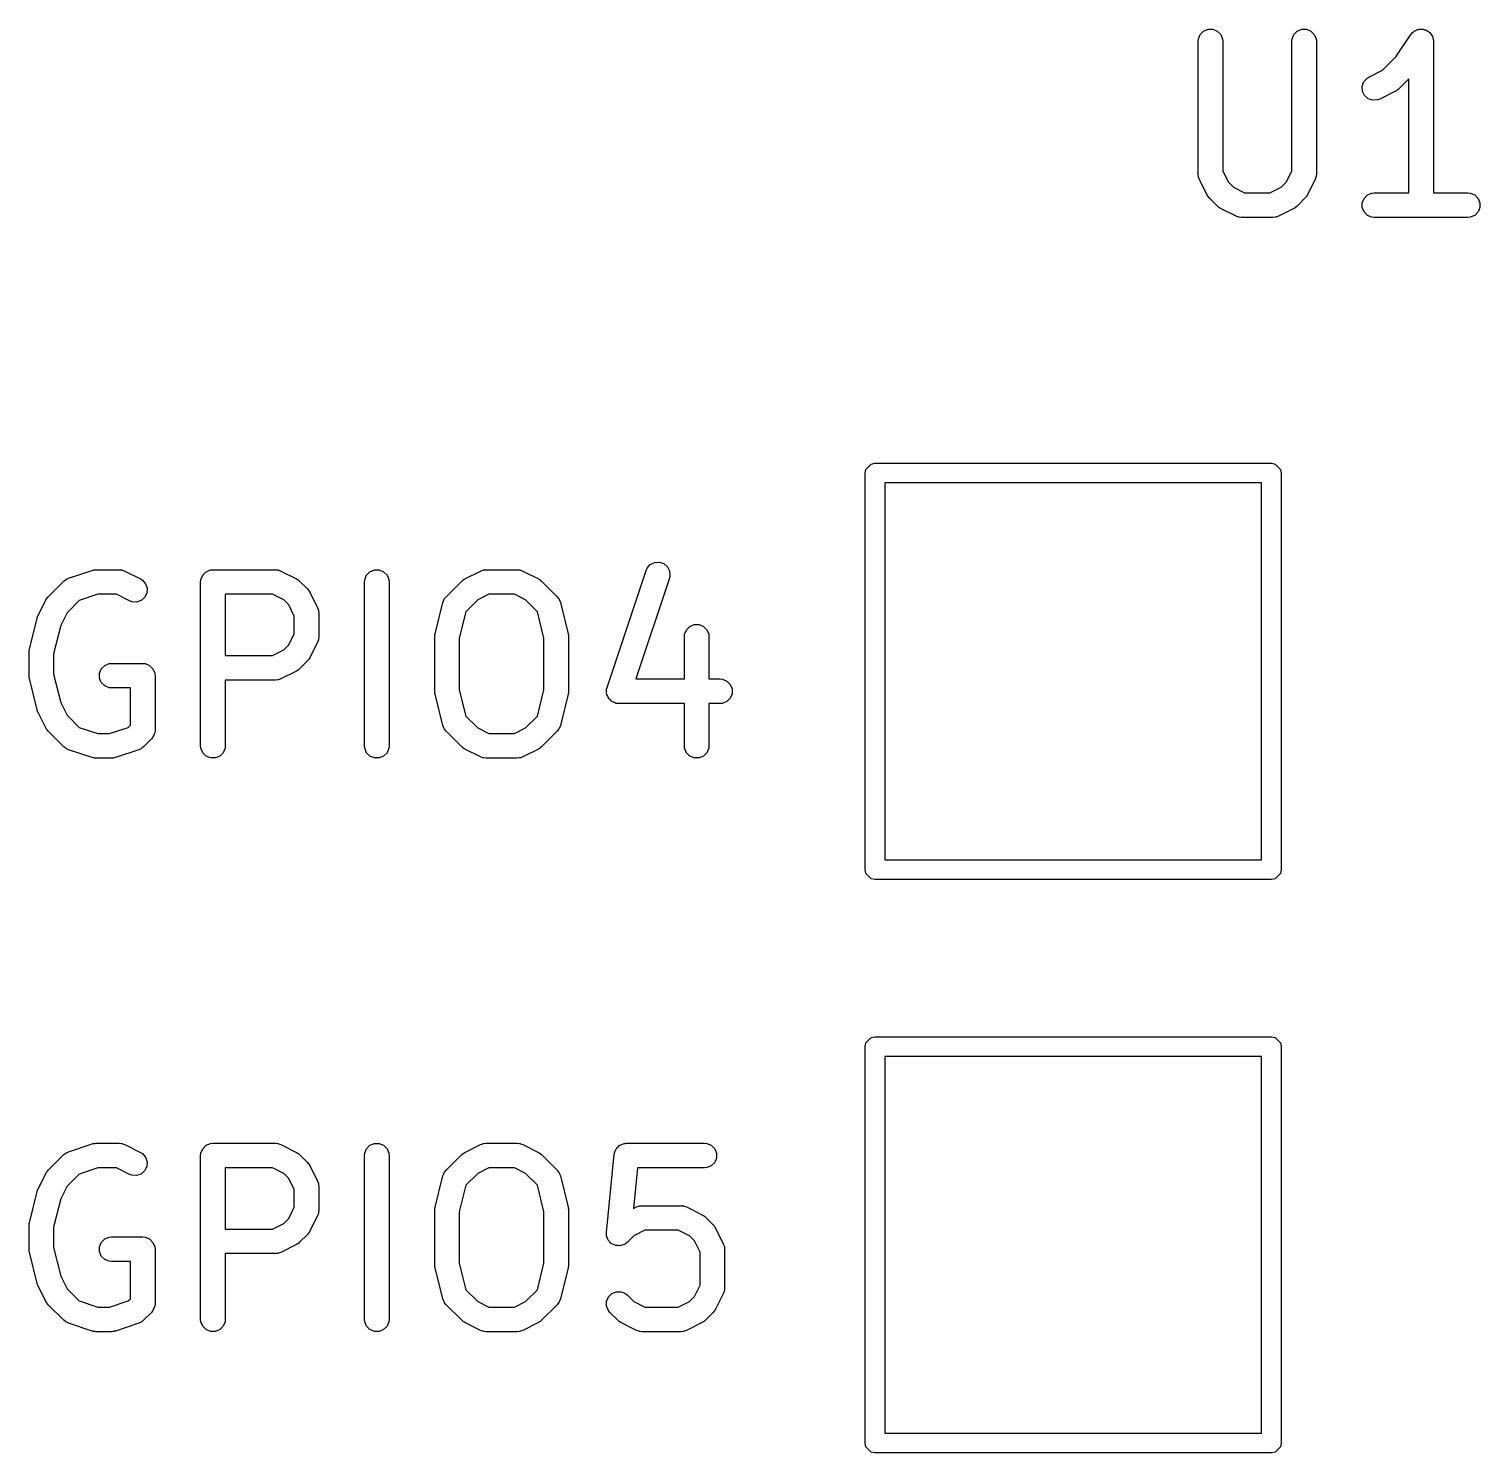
# Model space of a CAD drawing. Extents: x 19.8 to 98.9, y -129.1 to -67.1.
# Drawn here: x 44.63 to 53.48, y -85.77 to -77.08 of the extents above; entities that cross this region are included whole.
import ezdxf

# ---------------------------------------------------------------- set-up
doc = ezdxf.new("R2010")
doc.units = 0
doc.layers.add('BLACK', color=7, linetype='CONTINUOUS')

msp = doc.modelspace()

# ---------------------------------------------------------------- linework, layer by layer
at = {"layer": 'BLACK', "linetype": 'CONTINUOUS'}
for p, q in [((51.764536, -77.140187), (51.775735, -77.113151)), ((51.775735, -77.113151), (51.796427, -77.092459)), ((51.796427, -77.092459), (51.823463, -77.08126)), ((51.823463, -77.08126), (51.852727, -77.08126)), ((51.852727, -77.08126), (51.879763, -77.092459)), ((51.879763, -77.092459), (51.900455, -77.113151)), ((51.900455, -77.113151), (51.911654, -77.140187)), ((52.335964, -77.140187), (52.347163, -77.113151)), ((52.347163, -77.113151), (52.367855, -77.092459)), ((52.367855, -77.092459), (52.394891, -77.08126)), ((52.394891, -77.08126), (52.424155, -77.08126)), ((52.424155, -77.08126), (52.451191, -77.092459)), ((52.451191, -77.092459), (52.471883, -77.113151)), ((52.471883, -77.113151), (52.483082, -77.140187)), ((52.970285, -77.249896), (53.061405, -77.113216)), ((53.061405, -77.113216), (53.061439, -77.113173)), ((53.061439, -77.113173), (53.061449, -77.113151)), ((53.061449, -77.113151), (53.0615, -77.113099)), ((53.0615, -77.113099), (53.070721, -77.101841)), ((53.070721, -77.101841), (53.07689, -77.097709)), ((53.07689, -77.097709), (53.082141, -77.092459)), ((53.082141, -77.092459), (53.08893, -77.089646)), ((53.08893, -77.089646), (53.095036, -77.085558)), ((53.095036, -77.085558), (53.102316, -77.084101)), ((53.102316, -77.084101), (53.109177, -77.08126)), ((53.109177, -77.08126), (53.116525, -77.08126)), ((53.116525, -77.08126), (53.12373, -77.079819)), ((53.12373, -77.079819), (53.131014, -77.08126)), ((53.131014, -77.08126), (53.138441, -77.08126)), ((53.138441, -77.08126), (53.145229, -77.084072)), ((53.145229, -77.084072), (53.152438, -77.085498)), ((53.152438, -77.085498), (53.158617, -77.089617)), ((53.158617, -77.089617), (53.165477, -77.092459)), ((53.165477, -77.092459), (53.17067, -77.097652)), ((53.17067, -77.097652), (53.176787, -77.10173)), ((53.176787, -77.10173), (53.18092, -77.107902)), ((53.18092, -77.107902), (53.186169, -77.113151)), ((53.186169, -77.113151), (53.18898, -77.119938)), ((53.18898, -77.119938), (53.19307, -77.126045)), ((53.19307, -77.126045), (53.194526, -77.133326)), ((51.763095, -77.154819), (51.764536, -77.140187)), ((51.763095, -77.964342), (51.763095, -77.154819)), ((51.911654, -77.140187), (51.913095, -77.154819)), ((51.913095, -77.154819), (51.913095, -77.946637)), ((52.334523, -77.154819), (52.335964, -77.140187)), ((52.334523, -77.946637), (52.334523, -77.154819)), ((52.483082, -77.140187), (52.484523, -77.154819)), ((52.484523, -77.154819), (52.484523, -77.964342)), ((53.194526, -77.133326), (53.197368, -77.140187)), ((53.197368, -77.140187), (53.198793, -77.154663)), ((53.198793, -77.154663), (53.198809, -77.15474)), ((53.198809, -77.15474), (53.198803, -77.154766)), ((53.198803, -77.154766), (53.198809, -77.154819)), ((53.198809, -77.154819), (53.198809, -78.079819)), ((52.888906, -77.331275), (52.970285, -77.249896)), ((52.772938, -77.403391), (52.792111, -77.381283)), ((52.792111, -77.381283), (52.804554, -77.373451)), ((52.804554, -77.373451), (52.888906, -77.331275)), ((53.048809, -77.383504), (52.986366, -77.445947)), ((53.048809, -78.079819), (53.048809, -77.383504)), ((52.763684, -77.431152), (52.772938, -77.403391)), ((52.765758, -77.460342), (52.763684, -77.431152)), ((52.778845, -77.486517), (52.765758, -77.460342)), ((52.800953, -77.50569), (52.778845, -77.486517)), ((52.966874, -77.459996), (52.871636, -77.507615)), ((52.973173, -77.456031), (52.966874, -77.459996)), ((52.975001, -77.455274), (52.973173, -77.456031)), ((52.977057, -77.453585), (52.975001, -77.455274)), ((52.979317, -77.452164), (52.977057, -77.453585)), ((52.980616, -77.450665), (52.979317, -77.452164)), ((52.986366, -77.445947), (52.980616, -77.450665)), ((52.828714, -77.514944), (52.800953, -77.50569)), ((52.857904, -77.51287), (52.828714, -77.514944)), ((52.871636, -77.507615), (52.857904, -77.51287)), ((51.764536, -77.978974), (51.763095, -77.964342)), ((51.765567, -77.981463), (51.764536, -77.978974)), ((51.765758, -77.984151), (51.765567, -77.981463)), ((51.771013, -77.997883), (51.765758, -77.984151)), ((51.818632, -78.093121), (51.771013, -77.997883)), ((51.913095, -77.946637), (51.947353, -78.015153)), ((51.947353, -78.015153), (51.97776, -78.045561)), ((52.269857, -78.045561), (52.300264, -78.015153)), ((52.300264, -78.015153), (52.334523, -77.946637)), ((52.476605, -77.997883), (52.428986, -78.093121)), ((52.48186, -77.984152), (52.476605, -77.997883)), ((52.482051, -77.981462), (52.48186, -77.984152)), ((52.483082, -77.978974), (52.482051, -77.981462)), ((52.484523, -77.964342), (52.483082, -77.978974)), ((51.822595, -78.099417), (51.818632, -78.093121)), ((51.823353, -78.101247), (51.822595, -78.099417)), ((51.825042, -78.103305), (51.823353, -78.101247)), ((51.826464, -78.105564), (51.825042, -78.103305)), ((51.827962, -78.106863), (51.826464, -78.105564)), ((51.83268, -78.112612), (51.827962, -78.106863)), ((51.97776, -78.045561), (52.046276, -78.079819)), ((52.046276, -78.079819), (52.201342, -78.079819)), ((52.201342, -78.079819), (52.269857, -78.045561)), ((52.419655, -78.106863), (52.414937, -78.112613)), ((52.421154, -78.105564), (52.419655, -78.106863)), ((52.422575, -78.103305), (52.421154, -78.105564)), ((52.424265, -78.101247), (52.422575, -78.103305)), ((52.425022, -78.099417), (52.424265, -78.101247)), ((52.428986, -78.093121), (52.425022, -78.099417)), ((52.775735, -78.113151), (52.796427, -78.092459)), ((52.796427, -78.092459), (52.823463, -78.08126)), ((52.823463, -78.08126), (52.838095, -78.079819)), ((52.838095, -78.079819), (53.048809, -78.079819)), ((53.198809, -78.079819), (53.409523, -78.079819)), ((53.409523, -78.079819), (53.424155, -78.08126)), ((53.424155, -78.08126), (53.451191, -78.092459)), ((53.451191, -78.092459), (53.471883, -78.113151)), ((51.880299, -78.160232), (51.83268, -78.112612)), ((51.886048, -78.16495), (51.880299, -78.160232)), ((51.887349, -78.16645), (51.886048, -78.16495)), ((51.889608, -78.167872), (51.887349, -78.16645)), ((51.891665, -78.16956), (51.889608, -78.167872)), ((51.893492, -78.170317), (51.891665, -78.16956)), ((51.899792, -78.174282), (51.893492, -78.170317)), ((51.99503, -78.221901), (51.899792, -78.174282)), ((52.347826, -78.174282), (52.252588, -78.221901)), ((52.354125, -78.170317), (52.347826, -78.174282)), ((52.355953, -78.16956), (52.354125, -78.170317)), ((52.358009, -78.167872), (52.355953, -78.16956)), ((52.360269, -78.16645), (52.358009, -78.167872)), ((52.361569, -78.16495), (52.360269, -78.16645)), ((52.367319, -78.160232), (52.361569, -78.16495)), ((52.414937, -78.112613), (52.367319, -78.160232)), ((52.764536, -78.140187), (52.775735, -78.113151)), ((52.764536, -78.169451), (52.764536, -78.140187)), ((52.775735, -78.196487), (52.764536, -78.169451)), ((53.471883, -78.113151), (53.483082, -78.140187)), ((53.483082, -78.169451), (53.471883, -78.196487)), ((53.483082, -78.140187), (53.483082, -78.169451)), ((52.008761, -78.227156), (51.99503, -78.221901)), ((52.01145, -78.227347), (52.008761, -78.227156)), ((52.013939, -78.228378), (52.01145, -78.227347)), ((52.028571, -78.229819), (52.013939, -78.228378)), ((52.219047, -78.229819), (52.028571, -78.229819)), ((52.233679, -78.228378), (52.219047, -78.229819)), ((52.236168, -78.227346), (52.233679, -78.228378)), ((52.238856, -78.227156), (52.236168, -78.227346)), ((52.252588, -78.221901), (52.238856, -78.227156)), ((52.796427, -78.217179), (52.775735, -78.196487)), ((52.823463, -78.228378), (52.796427, -78.217179)), ((52.838095, -78.229819), (52.823463, -78.228378)), ((53.409523, -78.229819), (52.838095, -78.229819)), ((53.424155, -78.228378), (53.409523, -78.229819)), ((53.451191, -78.217179), (53.424155, -78.228378)), ((53.471883, -78.196487), (53.451191, -78.217179)), ((49.73, -79.79), (49.734567, -79.767039)), ((49.734567, -79.767039), (49.767039, -79.734567)), ((49.767039, -79.734567), (49.79, -79.73)), ((49.79, -79.73), (52.21, -79.73)), ((52.21, -79.73), (52.232961, -79.734567)), ((52.232961, -79.734567), (52.265433, -79.767039)), ((52.265433, -79.767039), (52.27, -79.79)), ((49.73, -82.21), (49.73, -79.79)), ((49.85, -79.85), (49.85, -82.15)), ((52.15, -79.85), (49.85, -79.85)), ((52.15, -82.15), (52.15, -79.85)), ((52.27, -79.79), (52.27, -82.21)), ((44.86914, -80.431287), (45.011996, -80.383668)), ((45.011996, -80.383668), (45.019251, -80.382018)), ((45.019251, -80.382018), (45.021082, -80.38126)), ((45.021082, -80.38126), (45.023735, -80.380998)), ((45.023735, -80.380998), (45.026333, -80.380408)), ((45.026333, -80.380408), (45.028307, -80.380548)), ((45.028307, -80.380548), (45.035714, -80.379819)), ((45.035714, -80.379819), (45.178571, -80.379819)), ((45.178571, -80.379819), (45.193203, -80.38126)), ((45.193203, -80.38126), (45.195692, -80.382291)), ((45.195692, -80.382291), (45.19838, -80.382482)), ((45.19838, -80.382482), (45.212112, -80.387737)), ((45.212112, -80.387737), (45.30735, -80.435356)), ((45.68764, -80.413151), (45.708332, -80.392459)), ((45.708332, -80.392459), (45.735368, -80.38126)), ((45.735368, -80.38126), (45.75, -80.379819)), ((45.75, -80.379819), (46.130952, -80.379819)), ((46.130952, -80.379819), (46.145584, -80.38126)), ((46.145584, -80.38126), (46.148073, -80.382291)), ((46.148073, -80.382291), (46.150761, -80.382482)), ((46.150761, -80.382482), (46.164493, -80.387737)), ((46.164493, -80.387737), (46.259731, -80.435356)), ((46.68764, -80.413151), (46.708332, -80.392459)), ((46.708332, -80.392459), (46.735368, -80.38126)), ((46.735368, -80.38126), (46.764632, -80.38126)), ((46.764632, -80.38126), (46.791668, -80.392459)), ((46.791668, -80.392459), (46.81236, -80.413151)), ((47.287887, -80.435356), (47.383125, -80.387737)), ((47.383125, -80.387737), (47.396856, -80.382482)), ((47.396856, -80.382482), (47.399545, -80.38229)), ((47.399545, -80.38229), (47.402034, -80.38126)), ((47.402034, -80.38126), (47.416666, -80.379819)), ((47.416666, -80.379819), (47.607142, -80.379819)), ((47.607142, -80.379819), (47.621774, -80.38126)), ((47.621774, -80.38126), (47.624263, -80.382291)), ((47.624263, -80.382291), (47.626951, -80.382482)), ((47.626951, -80.382482), (47.640683, -80.387737)), ((47.640683, -80.387737), (47.735921, -80.435356)), ((48.155039, -81.097768), (48.393134, -80.383483)), ((48.393134, -80.383483), (48.399128, -80.370058)), ((48.399128, -80.370058), (48.418302, -80.347951)), ((48.418302, -80.347951), (48.444475, -80.334864)), ((48.444475, -80.334864), (48.473665, -80.332789)), ((48.473665, -80.332789), (48.501427, -80.342043)), ((48.501427, -80.342043), (48.523535, -80.361217)), ((48.523535, -80.361217), (48.536621, -80.387391)), ((48.536621, -80.387391), (48.538696, -80.416581)), ((44.744586, -80.544643), (44.839824, -80.449405)), ((44.839824, -80.449405), (44.851189, -80.440077)), ((44.851189, -80.440077), (44.853679, -80.439045)), ((44.853679, -80.439045), (44.855714, -80.437281)), ((44.855714, -80.437281), (44.86914, -80.431287)), ((45.30735, -80.435356), (45.319793, -80.443188)), ((45.319793, -80.443188), (45.338966, -80.465296)), ((45.338966, -80.465296), (45.34822, -80.493057)), ((45.34822, -80.493057), (45.346146, -80.522247)), ((45.675, -80.454819), (45.676441, -80.440187)), ((45.675, -81.454819), (45.675, -80.454819)), ((45.676441, -80.440187), (45.68764, -80.413151)), ((46.259731, -80.435356), (46.26603, -80.43932)), ((46.26603, -80.43932), (46.267858, -80.440078)), ((46.267858, -80.440078), (46.269914, -80.441766)), ((46.269914, -80.441766), (46.272174, -80.443188)), ((46.272174, -80.443188), (46.273473, -80.444686)), ((46.273473, -80.444686), (46.279223, -80.449405)), ((46.279223, -80.449405), (46.326842, -80.497024)), ((46.326842, -80.497024), (46.33156, -80.502773)), ((46.675, -80.454819), (46.676441, -80.440187)), ((46.675, -81.454819), (46.675, -80.454819)), ((46.676441, -80.440187), (46.68764, -80.413151)), ((46.81236, -80.413151), (46.823559, -80.440187)), ((46.823559, -80.440187), (46.825, -80.454819)), ((46.825, -80.454819), (46.825, -81.454819)), ((47.173157, -80.544643), (47.268395, -80.449405)), ((47.268395, -80.449405), (47.274145, -80.444684)), ((47.274145, -80.444684), (47.275444, -80.443188)), ((47.275444, -80.443188), (47.277698, -80.441768)), ((47.277698, -80.441768), (47.27976, -80.440077)), ((47.27976, -80.440077), (47.281592, -80.439318)), ((47.281592, -80.439318), (47.287887, -80.435356)), ((47.735921, -80.435356), (47.74222, -80.43932)), ((47.74222, -80.43932), (47.744048, -80.440078)), ((47.744048, -80.440078), (47.746104, -80.441766)), ((47.746104, -80.441766), (47.748364, -80.443188)), ((47.748364, -80.443188), (47.749663, -80.444686)), ((47.749663, -80.444686), (47.755413, -80.449405)), ((47.755413, -80.449405), (47.850651, -80.544643)), ((48.535436, -80.430918), (48.330247, -81.046485)), ((48.538696, -80.416581), (48.535436, -80.430918)), ((44.682918, -80.659373), (44.730537, -80.564135)), ((44.730537, -80.564135), (44.734501, -80.557835)), ((44.734501, -80.557835), (44.735259, -80.556008)), ((44.735259, -80.556008), (44.736947, -80.553951)), ((44.736947, -80.553951), (44.738369, -80.551692)), ((44.738369, -80.551692), (44.739867, -80.550392)), ((44.739867, -80.550392), (44.744586, -80.544643)), ((44.933371, -80.56799), (44.859258, -80.642103)), ((45.047884, -80.529819), (44.933371, -80.56799)), ((45.160866, -80.529819), (45.047884, -80.529819)), ((45.240268, -80.56952), (45.160866, -80.529819)), ((45.253999, -80.574775), (45.240268, -80.56952)), ((45.283189, -80.576849), (45.253999, -80.574775)), ((45.310951, -80.567595), (45.283189, -80.576849)), ((45.333058, -80.548422), (45.310951, -80.567595)), ((45.346146, -80.522247), (45.333058, -80.548422)), ((46.113247, -80.529819), (45.825, -80.529819)), ((45.825, -80.529819), (45.825, -80.903628)), ((46.181763, -80.564077), (46.113247, -80.529819)), ((46.21217, -80.594484), (46.181763, -80.564077)), ((46.33156, -80.502773), (46.333059, -80.504073)), ((46.333059, -80.504073), (46.33448, -80.506332)), ((46.33448, -80.506332), (46.336169, -80.508389)), ((46.336169, -80.508389), (46.336926, -80.510216)), ((46.336926, -80.510216), (46.340891, -80.516516)), ((46.340891, -80.516516), (46.38851, -80.611754)), ((47.10581, -80.769962), (47.153429, -80.579486)), ((47.153429, -80.579486), (47.158376, -80.56564)), ((47.158376, -80.56564), (47.161696, -80.561158)), ((47.161696, -80.561158), (47.16383, -80.556008)), ((47.16383, -80.556008), (47.173157, -80.544643)), ((47.365855, -80.564077), (47.293912, -80.636019)), ((47.434371, -80.529819), (47.365855, -80.564077)), ((47.589437, -80.529819), (47.434371, -80.529819)), ((47.657953, -80.564077), (47.589437, -80.529819)), ((47.729895, -80.636019), (47.657953, -80.564077)), ((47.850651, -80.544643), (47.859979, -80.556008)), ((47.859979, -80.556008), (47.862113, -80.561161)), ((47.862113, -80.561161), (47.865432, -80.56564)), ((47.865432, -80.56564), (47.870379, -80.579486)), ((47.870379, -80.579486), (47.917998, -80.769962)), ((44.62962, -80.8652), (44.677239, -80.674724)), ((44.677239, -80.674724), (44.677624, -80.673644)), ((44.677624, -80.673644), (44.677663, -80.673105)), ((44.677663, -80.673105), (44.67999, -80.667023)), ((44.67999, -80.667023), (44.682186, -80.660878)), ((44.682186, -80.660878), (44.682508, -80.660442)), ((44.682508, -80.660442), (44.682918, -80.659373)), ((44.859258, -80.642103), (44.820764, -80.71909)), ((46.246428, -80.663), (46.21217, -80.594484)), ((46.246428, -80.770447), (46.246428, -80.663)), ((46.38851, -80.611754), (46.393765, -80.625485)), ((46.393765, -80.625485), (46.393956, -80.628174)), ((46.393956, -80.628174), (46.394987, -80.630663)), ((46.394987, -80.630663), (46.396428, -80.645295)), ((46.396428, -80.645295), (46.396428, -80.788152)), ((47.293912, -80.636019), (47.253571, -80.797386)), ((47.770237, -80.797386), (47.729895, -80.636019)), ((44.820764, -80.71909), (44.777381, -80.892624)), ((48.628821, -80.77352), (48.64002, -80.746484)), ((48.64002, -80.746484), (48.660712, -80.725792)), ((48.660712, -80.725792), (48.687748, -80.714593)), ((48.687748, -80.714593), (48.717012, -80.714593)), ((48.717012, -80.714593), (48.744048, -80.725792)), ((48.744048, -80.725792), (48.76474, -80.746484)), ((48.76474, -80.746484), (48.775939, -80.77352)), ((46.181763, -80.86937), (46.21217, -80.838963)), ((46.21217, -80.838963), (46.246428, -80.770447)), ((46.38851, -80.821693), (46.340891, -80.916931)), ((46.393765, -80.807962), (46.38851, -80.821693)), ((46.393956, -80.805272), (46.393765, -80.807962)), ((46.394987, -80.802784), (46.393956, -80.805272)), ((46.396428, -80.788152), (46.394987, -80.802784)), ((47.103571, -80.788152), (47.103822, -80.785598)), ((47.103571, -81.121485), (47.103571, -80.788152)), ((47.10366, -80.784506), (47.104469, -80.779032)), ((47.103822, -80.785598), (47.10366, -80.784506)), ((47.104469, -80.779032), (47.105012, -80.77352)), ((47.105012, -80.77352), (47.105434, -80.772498)), ((47.105434, -80.772498), (47.10581, -80.769962)), ((47.253571, -80.797386), (47.253571, -81.112251)), ((47.770237, -81.112251), (47.770237, -80.797386)), ((47.917998, -80.769962), (47.918373, -80.772498)), ((47.918373, -80.772498), (47.918796, -80.77352)), ((47.918796, -80.77352), (47.919338, -80.779032)), ((47.919338, -80.779032), (47.920148, -80.784506)), ((47.920148, -80.784506), (47.919985, -80.785598)), ((47.919985, -80.785598), (47.920237, -80.788152)), ((47.920237, -80.788152), (47.920237, -81.121485)), ((48.62738, -80.788152), (48.628821, -80.77352)), ((48.62738, -81.046485), (48.62738, -80.788152)), ((48.775939, -80.77352), (48.77738, -80.788152)), ((48.77738, -80.788152), (48.77738, -81.046485)), ((44.627381, -80.88339), (44.627632, -80.880836)), ((44.627381, -81.026247), (44.627381, -80.88339)), ((44.62747, -80.879744), (44.628279, -80.87427)), ((44.627632, -80.880836), (44.62747, -80.879744)), ((44.628279, -80.87427), (44.628822, -80.868758)), ((44.628822, -80.868758), (44.629244, -80.867736)), ((44.629244, -80.867736), (44.62962, -80.8652)), ((44.777381, -80.892624), (44.777381, -81.017013)), ((45.825, -80.903628), (46.113247, -80.903628)), ((46.113247, -80.903628), (46.181763, -80.86937)), ((46.326842, -80.936423), (46.279223, -80.984042)), ((46.33156, -80.930673), (46.326842, -80.936423)), ((46.333059, -80.929374), (46.33156, -80.930673)), ((46.33448, -80.927114), (46.333059, -80.929374)), ((46.336169, -80.925058), (46.33448, -80.927114)), ((46.336926, -80.92323), (46.336169, -80.925058)), ((46.340891, -80.916931), (46.336926, -80.92323)), ((44.627632, -81.0288), (44.627381, -81.026247)), ((44.62747, -81.029893), (44.627632, -81.0288)), ((44.777381, -81.017013), (44.820764, -81.190547)), ((45.057393, -81.011615), (45.068592, -80.984579)), ((45.057393, -81.040879), (45.057393, -81.011615)), ((45.068592, -80.984579), (45.089284, -80.963887)), ((45.089284, -80.963887), (45.11632, -80.952688)), ((45.11632, -80.952688), (45.130952, -80.951247)), ((45.130952, -80.951247), (45.321428, -80.951247)), ((45.321428, -80.951247), (45.33606, -80.952688)), ((45.33606, -80.952688), (45.363096, -80.963887)), ((45.363096, -80.963887), (45.383788, -80.984579)), ((45.383788, -80.984579), (45.394987, -81.011615)), ((45.394987, -81.011615), (45.396428, -81.026247)), ((45.396428, -81.026247), (45.396428, -81.35958)), ((46.259731, -80.998091), (46.164493, -81.04571)), ((46.26603, -80.994126), (46.259731, -80.998091)), ((46.267858, -80.993369), (46.26603, -80.994126)), ((46.269914, -80.99168), (46.267858, -80.993369)), ((46.272174, -80.990259), (46.269914, -80.99168)), ((46.273473, -80.98876), (46.272174, -80.990259)), ((46.279223, -80.984042), (46.273473, -80.98876)), ((44.628279, -81.035366), (44.62747, -81.029893)), ((44.628822, -81.040879), (44.628279, -81.035366)), ((44.629244, -81.0419), (44.628822, -81.040879)), ((44.62962, -81.044437), (44.629244, -81.0419)), ((44.677239, -81.234913), (44.62962, -81.044437)), ((45.068592, -81.067915), (45.057393, -81.040879)), ((45.089284, -81.088607), (45.068592, -81.067915)), ((45.11632, -81.099806), (45.089284, -81.088607)), ((45.130952, -81.101247), (45.11632, -81.099806)), ((45.246428, -81.101247), (45.130952, -81.101247)), ((45.246428, -81.328514), (45.246428, -81.101247)), ((46.130952, -81.053628), (45.825, -81.053628)), ((45.825, -81.053628), (45.825, -81.454819)), ((46.145584, -81.052187), (46.130952, -81.053628)), ((46.148073, -81.051155), (46.145584, -81.052187)), ((46.150761, -81.050965), (46.148073, -81.051155)), ((46.164493, -81.04571), (46.150761, -81.050965)), ((47.253571, -81.112251), (47.293912, -81.273617)), ((47.729895, -81.273617), (47.770237, -81.112251)), ((48.151779, -81.112105), (48.152631, -81.108358)), ((48.152631, -81.12409), (48.151779, -81.112105)), ((48.152631, -81.106853), (48.153389, -81.105021)), ((48.152631, -81.108358), (48.152631, -81.106853)), ((48.153389, -81.105021), (48.155039, -81.097768)), ((48.330247, -81.046485), (48.62738, -81.046485)), ((48.77738, -81.046485), (48.845237, -81.046485)), ((48.845237, -81.046485), (48.859869, -81.047926)), ((48.859869, -81.047926), (48.886905, -81.059125)), ((48.886905, -81.059125), (48.907597, -81.079817)), ((48.907597, -81.079817), (48.918796, -81.106853)), ((48.918796, -81.106853), (48.918796, -81.136117)), ((44.820764, -81.190547), (44.859258, -81.267534)), ((47.103822, -81.124038), (47.103571, -81.121485)), ((47.10366, -81.125131), (47.103822, -81.124038)), ((47.104469, -81.130604), (47.10366, -81.125131)), ((47.105012, -81.136117), (47.104469, -81.130604)), ((47.105434, -81.137138), (47.105012, -81.136117)), ((47.10581, -81.139675), (47.105434, -81.137138)), ((47.153429, -81.330151), (47.10581, -81.139675)), ((47.917998, -81.139675), (47.870379, -81.330151)), ((47.918373, -81.137138), (47.917998, -81.139675)), ((47.918796, -81.136117), (47.918373, -81.137138)), ((47.919338, -81.130604), (47.918796, -81.136117)), ((47.920148, -81.125131), (47.919338, -81.130604)), ((47.920237, -81.121485), (47.919985, -81.124038)), ((47.919985, -81.124038), (47.920148, -81.125131)), ((48.152631, -81.136117), (48.152631, -81.12409)), ((48.153663, -81.138608), (48.152631, -81.136117)), ((48.153854, -81.141295), (48.153663, -81.138608)), ((48.159228, -81.152044), (48.153854, -81.141295)), ((48.16383, -81.163153), (48.159228, -81.152044)), ((48.165735, -81.165058), (48.16383, -81.163153)), ((48.16694, -81.167468), (48.165735, -81.165058)), ((48.176022, -81.175345), (48.16694, -81.167468)), ((48.184522, -81.183845), (48.176022, -81.175345)), ((48.18701, -81.184875), (48.184522, -81.183845)), ((48.189047, -81.186642), (48.18701, -81.184875)), ((48.20045, -81.190443), (48.189047, -81.186642)), ((48.211558, -81.195044), (48.20045, -81.190443)), ((48.215384, -81.19542), (48.211558, -81.195044)), ((48.21681, -81.195896), (48.215384, -81.19542)), ((48.218784, -81.195755), (48.21681, -81.195896)), ((48.22619, -81.196485), (48.218784, -81.195755)), ((48.62738, -81.196485), (48.22619, -81.196485)), ((48.62738, -81.454819), (48.62738, -81.196485)), ((48.845237, -81.196485), (48.77738, -81.196485)), ((48.77738, -81.196485), (48.77738, -81.454819)), ((48.859869, -81.195044), (48.845237, -81.196485)), ((48.886905, -81.183845), (48.859869, -81.195044)), ((48.907597, -81.163153), (48.886905, -81.183845)), ((48.918796, -81.136117), (48.907597, -81.163153)), ((44.677624, -81.235992), (44.677239, -81.234913)), ((44.677663, -81.236532), (44.677624, -81.235992)), ((44.67999, -81.242613), (44.677663, -81.236532)), ((44.682186, -81.248759), (44.67999, -81.242613)), ((44.682508, -81.249194), (44.682186, -81.248759)), ((44.682918, -81.250264), (44.682508, -81.249194)), ((44.730537, -81.345502), (44.682918, -81.250264)), ((44.859258, -81.267534), (44.933371, -81.341648)), ((47.293912, -81.273617), (47.365855, -81.345561)), ((47.657952, -81.345561), (47.729895, -81.273617)), ((44.7345, -81.351798), (44.730537, -81.345502)), ((44.735258, -81.353628), (44.7345, -81.351798)), ((44.736947, -81.355686), (44.735258, -81.353628)), ((44.738369, -81.357945), (44.736947, -81.355686)), ((44.739867, -81.359244), (44.738369, -81.357945)), ((44.744586, -81.364994), (44.739867, -81.359244)), ((44.839824, -81.460233), (44.744586, -81.364994)), ((44.933371, -81.341648), (45.047884, -81.379819)), ((45.047884, -81.379819), (45.118782, -81.379819)), ((45.118782, -81.379819), (45.233295, -81.341647)), ((45.233295, -81.341647), (45.246428, -81.328514)), ((45.391527, -81.382565), (45.383789, -81.401247)), ((45.394987, -81.374212), (45.391527, -81.382565)), ((45.396428, -81.35958), (45.394987, -81.374212)), ((47.158376, -81.343997), (47.153429, -81.330151)), ((47.161695, -81.348476), (47.158376, -81.343997)), ((47.163829, -81.353628), (47.161695, -81.348476)), ((47.173157, -81.364994), (47.163829, -81.353628)), ((47.268395, -81.460233), (47.173157, -81.364994)), ((47.365855, -81.345561), (47.434371, -81.379819)), ((47.434371, -81.379819), (47.589437, -81.379819)), ((47.589437, -81.379819), (47.657952, -81.345561)), ((47.850652, -81.364993), (47.755413, -81.460233)), ((47.859979, -81.353628), (47.850652, -81.364993)), ((47.862112, -81.348476), (47.859979, -81.353628)), ((47.865432, -81.343997), (47.862112, -81.348476)), ((47.870379, -81.330151), (47.865432, -81.343997)), ((44.851189, -81.469561), (44.839824, -81.460233)), ((44.853679, -81.470592), (44.851189, -81.469561)), ((44.855714, -81.472357), (44.853679, -81.470592)), ((44.86914, -81.478351), (44.855714, -81.472357)), ((45.310951, -81.472357), (45.297526, -81.478351)), ((45.312986, -81.470591), (45.310951, -81.472357)), ((45.315477, -81.46956), (45.312986, -81.470591)), ((45.326843, -81.460232), (45.315477, -81.46956)), ((45.374461, -81.412613), (45.326843, -81.460232)), ((45.383789, -81.401247), (45.374461, -81.412613)), ((45.676441, -81.469451), (45.675, -81.454819)), ((45.68764, -81.496487), (45.676441, -81.469451)), ((45.823559, -81.469451), (45.81236, -81.496487)), ((45.825, -81.454819), (45.823559, -81.469451)), ((46.676441, -81.469451), (46.675, -81.454819)), ((46.68764, -81.496487), (46.676441, -81.469451)), ((46.823559, -81.469451), (46.81236, -81.496487)), ((46.825, -81.454819), (46.823559, -81.469451)), ((47.274145, -81.464953), (47.268395, -81.460233)), ((47.275444, -81.46645), (47.274145, -81.464953)), ((47.277698, -81.467869), (47.275444, -81.46645)), ((47.27976, -81.469561), (47.277698, -81.467869)), ((47.281592, -81.470319), (47.27976, -81.469561)), ((47.287887, -81.474282), (47.281592, -81.470319)), ((47.74222, -81.470317), (47.735921, -81.474282)), ((47.744048, -81.46956), (47.74222, -81.470317)), ((47.746104, -81.467871), (47.744048, -81.46956)), ((47.748364, -81.46645), (47.746104, -81.467871)), ((47.749663, -81.464951), (47.748364, -81.46645)), ((47.755413, -81.460233), (47.749663, -81.464951)), ((48.628821, -81.469451), (48.62738, -81.454819)), ((48.64002, -81.496487), (48.628821, -81.469451)), ((48.775939, -81.469451), (48.76474, -81.496487)), ((48.77738, -81.454819), (48.775939, -81.469451)), ((45.011996, -81.52597), (44.86914, -81.478351)), ((45.019251, -81.527619), (45.011996, -81.52597)), ((45.021082, -81.528378), (45.019251, -81.527619)), ((45.023735, -81.528639), (45.021082, -81.528378)), ((45.026333, -81.52923), (45.023735, -81.528639)), ((45.028307, -81.529089), (45.026333, -81.52923)), ((45.035714, -81.529819), (45.028307, -81.529089)), ((45.130952, -81.529819), (45.035714, -81.529819)), ((45.138357, -81.529089), (45.130952, -81.529819)), ((45.140332, -81.52923), (45.138357, -81.529089)), ((45.142929, -81.528639), (45.140332, -81.52923)), ((45.145584, -81.528378), (45.142929, -81.528639)), ((45.147415, -81.527619), (45.145584, -81.528378)), ((45.154669, -81.52597), (45.147415, -81.527619)), ((45.297526, -81.478351), (45.154669, -81.52597)), ((45.708332, -81.517179), (45.68764, -81.496487)), ((45.735368, -81.528378), (45.708332, -81.517179)), ((45.764632, -81.528378), (45.735368, -81.528378)), ((45.791668, -81.517179), (45.764632, -81.528378)), ((45.81236, -81.496487), (45.791668, -81.517179)), ((46.708332, -81.517179), (46.68764, -81.496487)), ((46.735368, -81.528378), (46.708332, -81.517179)), ((46.764632, -81.528378), (46.735368, -81.528378)), ((46.791668, -81.517179), (46.764632, -81.528378)), ((46.81236, -81.496487), (46.791668, -81.517179)), ((47.383125, -81.521901), (47.287887, -81.474282)), ((47.396856, -81.527156), (47.383125, -81.521901)), ((47.399545, -81.527347), (47.396856, -81.527156)), ((47.402034, -81.528378), (47.399545, -81.527347)), ((47.416666, -81.529819), (47.402034, -81.528378)), ((47.607142, -81.529819), (47.416666, -81.529819)), ((47.621774, -81.528378), (47.607142, -81.529819)), ((47.624263, -81.527346), (47.621774, -81.528378)), ((47.626951, -81.527156), (47.624263, -81.527346)), ((47.640683, -81.521901), (47.626951, -81.527156)), ((47.735921, -81.474282), (47.640683, -81.521901)), ((48.660712, -81.517179), (48.64002, -81.496487)), ((48.687748, -81.528378), (48.660712, -81.517179)), ((48.717012, -81.528378), (48.687748, -81.528378)), ((48.744048, -81.517179), (48.717012, -81.528378)), ((48.76474, -81.496487), (48.744048, -81.517179)), ((49.85, -82.15), (52.15, -82.15)), ((49.734567, -82.232961), (49.73, -82.21)), ((49.767039, -82.265433), (49.734567, -82.232961)), ((49.79, -82.27), (49.767039, -82.265433)), ((52.232961, -82.265433), (52.21, -82.27)), ((52.265433, -82.232961), (52.232961, -82.265433)), ((52.27, -82.21), (52.265433, -82.232961)), ((52.21, -82.27), (49.79, -82.27)), ((49.734567, -83.267039), (49.767039, -83.234567)), ((49.767039, -83.234567), (49.79, -83.23)), ((49.79, -83.23), (52.21, -83.23)), ((52.21, -83.23), (52.232961, -83.234567)), ((52.232961, -83.234567), (52.265433, -83.267039)), ((49.73, -83.29), (49.734567, -83.267039)), ((49.73, -85.71), (49.73, -83.29)), ((52.265433, -83.267039), (52.27, -83.29)), ((52.27, -83.29), (52.27, -85.71)), ((49.85, -83.35), (49.85, -85.65)), ((52.15, -83.35), (49.85, -83.35)), ((52.15, -85.65), (52.15, -83.35)), ((44.744586, -84.044643), (44.839824, -83.949405)), ((44.839824, -83.949405), (44.851189, -83.940077)), ((44.851189, -83.940077), (44.853679, -83.939045)), ((44.853679, -83.939045), (44.855714, -83.937281)), ((44.855714, -83.937281), (44.86914, -83.931287)), ((44.86914, -83.931287), (45.011996, -83.883668)), ((45.011996, -83.883668), (45.019251, -83.882018)), ((45.019251, -83.882018), (45.021082, -83.88126)), ((45.021082, -83.88126), (45.023735, -83.880998)), ((45.023735, -83.880998), (45.026333, -83.880408)), ((45.026333, -83.880408), (45.028307, -83.880548)), ((45.028307, -83.880548), (45.035714, -83.879819)), ((45.035714, -83.879819), (45.178571, -83.879819)), ((45.178571, -83.879819), (45.193203, -83.88126)), ((45.193203, -83.88126), (45.195692, -83.882291)), ((45.195692, -83.882291), (45.19838, -83.882482)), ((45.19838, -83.882482), (45.212112, -83.887737)), ((45.212112, -83.887737), (45.30735, -83.935356)), ((45.30735, -83.935356), (45.319793, -83.943188)), ((45.319793, -83.943188), (45.338966, -83.965296)), ((45.675, -83.954819), (45.676441, -83.940187)), ((45.676441, -83.940187), (45.68764, -83.913151)), ((45.68764, -83.913151), (45.708332, -83.892459)), ((45.708332, -83.892459), (45.735368, -83.88126)), ((45.735368, -83.88126), (45.75, -83.879819)), ((45.75, -83.879819), (46.130952, -83.879819)), ((46.130952, -83.879819), (46.145584, -83.88126)), ((46.145584, -83.88126), (46.148073, -83.882291)), ((46.148073, -83.882291), (46.150761, -83.882482)), ((46.150761, -83.882482), (46.164493, -83.887737)), ((46.164493, -83.887737), (46.259731, -83.935356)), ((46.259731, -83.935356), (46.26603, -83.93932)), ((46.26603, -83.93932), (46.267858, -83.940078)), ((46.267858, -83.940078), (46.269914, -83.941766)), ((46.269914, -83.941766), (46.272174, -83.943188)), ((46.272174, -83.943188), (46.273473, -83.944686)), ((46.273473, -83.944686), (46.279223, -83.949405)), ((46.279223, -83.949405), (46.326842, -83.997024)), ((46.675, -83.954819), (46.676441, -83.940187)), ((46.676441, -83.940187), (46.68764, -83.913151)), ((46.68764, -83.913151), (46.708332, -83.892459)), ((46.708332, -83.892459), (46.735368, -83.88126)), ((46.735368, -83.88126), (46.764632, -83.88126)), ((46.764632, -83.88126), (46.791668, -83.892459)), ((46.791668, -83.892459), (46.81236, -83.913151)), ((46.81236, -83.913151), (46.823559, -83.940187)), ((46.823559, -83.940187), (46.825, -83.954819)), ((47.173157, -84.044643), (47.268395, -83.949405)), ((47.268395, -83.949405), (47.274145, -83.944684)), ((47.274145, -83.944684), (47.275444, -83.943188)), ((47.275444, -83.943188), (47.277698, -83.941768)), ((47.277698, -83.941768), (47.27976, -83.940077)), ((47.27976, -83.940077), (47.281592, -83.939318)), ((47.281592, -83.939318), (47.287887, -83.935356)), ((47.287887, -83.935356), (47.383125, -83.887737)), ((47.383125, -83.887737), (47.396856, -83.882482)), ((47.396856, -83.882482), (47.399545, -83.88229)), ((47.399545, -83.88229), (47.402034, -83.88126)), ((47.402034, -83.88126), (47.416666, -83.879819)), ((47.416666, -83.879819), (47.607142, -83.879819)), ((47.607142, -83.879819), (47.621774, -83.88126)), ((47.621774, -83.88126), (47.624263, -83.882291)), ((47.624263, -83.882291), (47.626951, -83.882482)), ((47.626951, -83.882482), (47.640683, -83.887737)), ((47.640683, -83.887737), (47.735921, -83.935356)), ((47.735921, -83.935356), (47.74222, -83.93932)), ((47.74222, -83.93932), (47.744048, -83.940078)), ((47.744048, -83.940078), (47.746104, -83.941766)), ((47.746104, -83.941766), (47.748364, -83.943188)), ((47.748364, -83.943188), (47.749663, -83.944686)), ((47.749663, -83.944686), (47.755413, -83.949405)), ((47.755413, -83.949405), (47.850651, -84.044643)), ((48.151562, -84.423546), (48.199181, -83.947356)), ((48.199181, -83.947356), (48.20025, -83.942023)), ((48.20025, -83.940187), (48.200963, -83.938464)), ((48.20025, -83.942023), (48.20025, -83.940187)), ((48.200963, -83.938464), (48.202071, -83.93294)), ((48.202071, -83.93294), (48.207253, -83.92328)), ((48.207253, -83.92328), (48.211449, -83.913151)), ((48.211449, -83.913151), (48.21412, -83.910479)), ((48.21412, -83.910479), (48.215905, -83.907153)), ((48.215905, -83.907153), (48.224387, -83.900212)), ((48.224387, -83.900212), (48.232141, -83.892459)), ((48.232141, -83.892459), (48.235629, -83.891013)), ((48.235629, -83.891013), (48.238553, -83.888622)), ((48.238553, -83.888622), (48.24905, -83.885454)), ((48.24905, -83.885454), (48.259177, -83.88126)), ((48.259177, -83.88126), (48.264782, -83.880707)), ((48.264782, -83.880707), (48.266569, -83.880169)), ((48.266569, -83.880169), (48.268397, -83.880351)), ((48.268397, -83.880351), (48.273809, -83.879819)), ((48.273809, -83.879819), (48.749999, -83.879819)), ((48.749999, -83.879819), (48.764631, -83.88126)), ((48.764631, -83.88126), (48.791667, -83.892459)), ((48.791667, -83.892459), (48.812359, -83.913151)), ((48.812359, -83.913151), (48.823558, -83.940187)), ((48.823558, -83.940187), (48.823558, -83.969451)), ((45.047884, -84.029819), (44.933371, -84.06799)), ((45.160866, -84.029819), (45.047884, -84.029819)), ((45.240268, -84.06952), (45.160866, -84.029819)), ((45.346146, -84.022247), (45.333058, -84.048422)), ((45.338966, -83.965296), (45.34822, -83.993057)), ((45.34822, -83.993057), (45.346146, -84.022247)), ((45.675, -84.954819), (45.675, -83.954819)), ((46.113247, -84.029819), (45.825, -84.029819)), ((45.825, -84.029819), (45.825, -84.403628)), ((46.181763, -84.064077), (46.113247, -84.029819)), ((46.326842, -83.997024), (46.33156, -84.002773)), ((46.33156, -84.002773), (46.333059, -84.004073)), ((46.333059, -84.004073), (46.33448, -84.006332)), ((46.33448, -84.006332), (46.336169, -84.008389)), ((46.336169, -84.008389), (46.336926, -84.010216)), ((46.336926, -84.010216), (46.340891, -84.016516)), ((46.340891, -84.016516), (46.38851, -84.111754)), ((46.675, -84.954819), (46.675, -83.954819)), ((46.825, -83.954819), (46.825, -84.954819)), ((47.434371, -84.029819), (47.365855, -84.064077)), ((47.589437, -84.029819), (47.434371, -84.029819)), ((47.657953, -84.064077), (47.589437, -84.029819)), ((48.341683, -84.029819), (48.316864, -84.278009)), ((48.749999, -84.029819), (48.341683, -84.029819)), ((48.764631, -84.028378), (48.749999, -84.029819)), ((48.791667, -84.017179), (48.764631, -84.028378)), ((48.812359, -83.996487), (48.791667, -84.017179)), ((48.823558, -83.969451), (48.812359, -83.996487)), ((44.682918, -84.159373), (44.730537, -84.064135)), ((44.730537, -84.064135), (44.734501, -84.057835)), ((44.734501, -84.057835), (44.735259, -84.056008)), ((44.735259, -84.056008), (44.736947, -84.053951)), ((44.736947, -84.053951), (44.738369, -84.051692)), ((44.738369, -84.051692), (44.739867, -84.050392)), ((44.739867, -84.050392), (44.744586, -84.044643)), ((44.933371, -84.06799), (44.859258, -84.142103)), ((45.253999, -84.074775), (45.240268, -84.06952)), ((45.283189, -84.076849), (45.253999, -84.074775)), ((45.310951, -84.067595), (45.283189, -84.076849)), ((45.333058, -84.048422), (45.310951, -84.067595)), ((46.21217, -84.094484), (46.181763, -84.064077)), ((46.246428, -84.163), (46.21217, -84.094484)), ((46.38851, -84.111754), (46.393765, -84.125485)), ((46.393765, -84.125485), (46.393956, -84.128174)), ((46.393956, -84.128174), (46.394987, -84.130663)), ((47.10581, -84.269962), (47.153429, -84.079486)), ((47.153429, -84.079486), (47.158376, -84.06564)), ((47.158376, -84.06564), (47.161696, -84.061158)), ((47.161696, -84.061158), (47.16383, -84.056008)), ((47.16383, -84.056008), (47.173157, -84.044643)), ((47.365855, -84.064077), (47.293912, -84.136019)), ((47.729895, -84.136019), (47.657953, -84.064077)), ((47.850651, -84.044643), (47.859979, -84.056008)), ((47.859979, -84.056008), (47.862113, -84.061161)), ((47.862113, -84.061161), (47.865432, -84.06564)), ((47.865432, -84.06564), (47.870379, -84.079486)), ((47.870379, -84.079486), (47.917998, -84.269962)), ((44.62962, -84.3652), (44.677239, -84.174724)), ((44.677239, -84.174724), (44.677624, -84.173644)), ((44.677624, -84.173644), (44.677663, -84.173105)), ((44.677663, -84.173105), (44.67999, -84.167023)), ((44.67999, -84.167023), (44.682186, -84.160878)), ((44.682186, -84.160878), (44.682508, -84.160442)), ((44.682508, -84.160442), (44.682918, -84.159373)), ((44.859258, -84.142103), (44.820764, -84.21909)), ((46.246428, -84.270447), (46.246428, -84.163)), ((46.394987, -84.130663), (46.396428, -84.145295)), ((46.396428, -84.145295), (46.396428, -84.288152)), ((47.293912, -84.136019), (47.253571, -84.297386)), ((47.770237, -84.297386), (47.729895, -84.136019)), ((44.820764, -84.21909), (44.777381, -84.392624)), ((46.21217, -84.338963), (46.246428, -84.270447)), ((46.393956, -84.305272), (46.393765, -84.307962)), ((46.394987, -84.302784), (46.393956, -84.305272)), ((46.396428, -84.288152), (46.394987, -84.302784)), ((47.103571, -84.288152), (47.103822, -84.285598)), ((47.103571, -84.621485), (47.103571, -84.288152)), ((47.10366, -84.284506), (47.104469, -84.279032)), ((47.103822, -84.285598), (47.10366, -84.284506)), ((47.104469, -84.279032), (47.105012, -84.27352)), ((47.105012, -84.27352), (47.105434, -84.272498)), ((47.105434, -84.272498), (47.10581, -84.269962)), ((47.253571, -84.297386), (47.253571, -84.612251)), ((47.770237, -84.612251), (47.770237, -84.297386)), ((47.917998, -84.269962), (47.918373, -84.272498)), ((47.918373, -84.272498), (47.918796, -84.27352)), ((47.918796, -84.27352), (47.919338, -84.279032)), ((47.919338, -84.279032), (47.920148, -84.284506)), ((47.920148, -84.284506), (47.919985, -84.285598)), ((47.919985, -84.285598), (47.920237, -84.288152)), ((47.920237, -84.288152), (47.920237, -84.621485)), ((48.316864, -84.278009), (48.335506, -84.268689)), ((48.335506, -84.268689), (48.349237, -84.263434)), ((48.349237, -84.263434), (48.351926, -84.263242)), ((48.351926, -84.263242), (48.354415, -84.262212)), ((48.354415, -84.262212), (48.369047, -84.260771)), ((48.369047, -84.260771), (48.607142, -84.260771)), ((48.607142, -84.260771), (48.621774, -84.262212)), ((48.621774, -84.262212), (48.624263, -84.263243)), ((48.624263, -84.263243), (48.626951, -84.263434)), ((48.626951, -84.263434), (48.640683, -84.268689)), ((48.640683, -84.268689), (48.735921, -84.316308)), ((44.627381, -84.38339), (44.627632, -84.380836)), ((44.627381, -84.526247), (44.627381, -84.38339)), ((44.62747, -84.379744), (44.628279, -84.37427)), ((44.627632, -84.380836), (44.62747, -84.379744)), ((44.628279, -84.37427), (44.628822, -84.368758)), ((44.628822, -84.368758), (44.629244, -84.367736)), ((44.629244, -84.367736), (44.62962, -84.3652)), ((44.777381, -84.392624), (44.777381, -84.517013)), ((46.113247, -84.403628), (46.181763, -84.36937)), ((46.181763, -84.36937), (46.21217, -84.338963)), ((46.38851, -84.321693), (46.340891, -84.416931)), ((46.393765, -84.307962), (46.38851, -84.321693)), ((48.735921, -84.316308), (48.74222, -84.320272)), ((48.74222, -84.320272), (48.744048, -84.32103)), ((48.744048, -84.32103), (48.746104, -84.322718)), ((48.746104, -84.322718), (48.748364, -84.32414)), ((48.748364, -84.32414), (48.749663, -84.325638)), ((48.749663, -84.325638), (48.755413, -84.330357)), ((48.755413, -84.330357), (48.803032, -84.377976)), ((48.803032, -84.377976), (48.80775, -84.383725)), ((48.80775, -84.383725), (48.809249, -84.385025)), ((48.809249, -84.385025), (48.81067, -84.387284)), ((48.81067, -84.387284), (48.812359, -84.389341)), ((48.812359, -84.389341), (48.813116, -84.391168)), ((48.813116, -84.391168), (48.817081, -84.397468)), ((45.068592, -84.484579), (45.089284, -84.463887)), ((45.089284, -84.463887), (45.11632, -84.452688)), ((45.11632, -84.452688), (45.130952, -84.451247)), ((45.130952, -84.451247), (45.321428, -84.451247)), ((45.321428, -84.451247), (45.33606, -84.452688)), ((45.33606, -84.452688), (45.363096, -84.463887)), ((45.363096, -84.463887), (45.383788, -84.484579)), ((45.825, -84.403628), (46.113247, -84.403628)), ((46.326842, -84.436423), (46.279223, -84.484042)), ((46.33156, -84.430673), (46.326842, -84.436423)), ((46.333059, -84.429374), (46.33156, -84.430673)), ((46.33448, -84.427114), (46.333059, -84.429374)), ((46.336169, -84.425058), (46.33448, -84.427114)), ((46.336926, -84.42323), (46.336169, -84.425058)), ((46.340891, -84.416931), (46.336926, -84.42323)), ((48.15154, -84.438249), (48.151562, -84.423546)), ((48.152631, -84.441864), (48.15154, -84.438249)), ((48.152631, -84.44564), (48.152631, -84.441864)), ((48.156825, -84.455765), (48.152631, -84.44564)), ((48.159993, -84.466265), (48.156825, -84.455765)), ((48.162384, -84.469188), (48.159993, -84.466265)), ((48.16383, -84.472677), (48.162384, -84.469188)), ((48.171583, -84.48043), (48.16383, -84.472677)), ((48.178524, -84.488913), (48.171583, -84.48043)), ((48.318236, -84.445029), (48.279223, -84.484042)), ((48.386752, -84.410771), (48.318236, -84.445029)), ((48.589437, -84.410771), (48.386752, -84.410771)), ((48.657953, -84.445029), (48.589437, -84.410771)), ((48.68836, -84.475436), (48.657953, -84.445029)), ((48.722618, -84.543952), (48.68836, -84.475436)), ((48.817081, -84.397468), (48.8647, -84.492706)), ((44.627632, -84.5288), (44.627381, -84.526247)), ((44.62747, -84.529893), (44.627632, -84.5288)), ((44.628279, -84.535366), (44.62747, -84.529893)), ((44.628822, -84.540879), (44.628279, -84.535366)), ((44.629244, -84.5419), (44.628822, -84.540879)), ((44.62962, -84.544437), (44.629244, -84.5419)), ((44.677239, -84.734913), (44.62962, -84.544437)), ((44.777381, -84.517013), (44.820764, -84.690547)), ((45.057393, -84.511615), (45.068592, -84.484579)), ((45.057393, -84.540879), (45.057393, -84.511615)), ((45.068592, -84.567915), (45.057393, -84.540879)), ((45.089284, -84.588607), (45.068592, -84.567915)), ((45.383788, -84.484579), (45.394987, -84.511615)), ((45.394987, -84.511615), (45.396428, -84.526247)), ((45.396428, -84.526247), (45.396428, -84.85958)), ((46.130952, -84.553628), (45.825, -84.553628)), ((45.825, -84.553628), (45.825, -84.954819)), ((46.145584, -84.552187), (46.130952, -84.553628)), ((46.148073, -84.551155), (46.145584, -84.552187)), ((46.150761, -84.550965), (46.148073, -84.551155)), ((46.164493, -84.54571), (46.150761, -84.550965)), ((46.259731, -84.498091), (46.164493, -84.54571)), ((46.26603, -84.494126), (46.259731, -84.498091)), ((46.267858, -84.493369), (46.26603, -84.494126)), ((46.269914, -84.49168), (46.267858, -84.493369)), ((46.272174, -84.490259), (46.269914, -84.49168)), ((46.273473, -84.48876), (46.272174, -84.490259)), ((46.279223, -84.484042), (46.273473, -84.48876)), ((48.18185, -84.490697), (48.178524, -84.488913)), ((48.184522, -84.493369), (48.18185, -84.490697)), ((48.194649, -84.497564), (48.184522, -84.493369)), ((48.204311, -84.502747), (48.194649, -84.497564)), ((48.20807, -84.503122), (48.204311, -84.502747)), ((48.211559, -84.504568), (48.20807, -84.503122)), ((48.22252, -84.504568), (48.211559, -84.504568)), ((48.23343, -84.505659), (48.22252, -84.504568)), ((48.237046, -84.504568), (48.23343, -84.505659)), ((48.240821, -84.504568), (48.237046, -84.504568)), ((48.250946, -84.500373), (48.240821, -84.504568)), ((48.261446, -84.497206), (48.250946, -84.500373)), ((48.264369, -84.494814), (48.261446, -84.497206)), ((48.267858, -84.493369), (48.264369, -84.494814)), ((48.279223, -84.484042), (48.267858, -84.493369)), ((48.722618, -84.746637), (48.722618, -84.543952)), ((48.8647, -84.492706), (48.869955, -84.506437)), ((48.869955, -84.506437), (48.870146, -84.509126)), ((48.870146, -84.509126), (48.871177, -84.511615)), ((48.871177, -84.511615), (48.872618, -84.526247)), ((48.872618, -84.526247), (48.872618, -84.764342)), ((45.11632, -84.599806), (45.089284, -84.588607)), ((45.130952, -84.601247), (45.11632, -84.599806)), ((45.246428, -84.601247), (45.130952, -84.601247)), ((45.246428, -84.828514), (45.246428, -84.601247)), ((47.103822, -84.624038), (47.103571, -84.621485)), ((47.10366, -84.625131), (47.103822, -84.624038)), ((47.104469, -84.630604), (47.10366, -84.625131)), ((47.105012, -84.636117), (47.104469, -84.630604)), ((47.105434, -84.637138), (47.105012, -84.636117)), ((47.10581, -84.639675), (47.105434, -84.637138)), ((47.153429, -84.830151), (47.10581, -84.639675)), ((47.253571, -84.612251), (47.293912, -84.773617)), ((47.729895, -84.773617), (47.770237, -84.612251)), ((47.917998, -84.639675), (47.870379, -84.830151)), ((47.918373, -84.637138), (47.917998, -84.639675)), ((47.918796, -84.636117), (47.918373, -84.637138)), ((47.919338, -84.630604), (47.918796, -84.636117)), ((47.920148, -84.625131), (47.919338, -84.630604)), ((47.920237, -84.621485), (47.919985, -84.624038)), ((47.919985, -84.624038), (47.920148, -84.625131)), ((44.677624, -84.735992), (44.677239, -84.734913)), ((44.677663, -84.736532), (44.677624, -84.735992)), ((44.67999, -84.742613), (44.677663, -84.736532)), ((44.682186, -84.748759), (44.67999, -84.742613)), ((44.682508, -84.749194), (44.682186, -84.748759)), ((44.820764, -84.690547), (44.859258, -84.767534)), ((48.688359, -84.815153), (48.722618, -84.746637)), ((44.682918, -84.750264), (44.682508, -84.749194)), ((44.730537, -84.845502), (44.682918, -84.750264)), ((44.859258, -84.767534), (44.933371, -84.841648)), ((45.233295, -84.841647), (45.246428, -84.828514)), ((47.158376, -84.843997), (47.153429, -84.830151)), ((47.293912, -84.773617), (47.365855, -84.845561)), ((47.657952, -84.845561), (47.729895, -84.773617)), ((47.870379, -84.830151), (47.865432, -84.843997)), ((48.152631, -84.844948), (48.16383, -84.817912)), ((48.16383, -84.817912), (48.184523, -84.797219)), ((48.184523, -84.797219), (48.211559, -84.786021)), ((48.211559, -84.786021), (48.240822, -84.786021)), ((48.240822, -84.786021), (48.267858, -84.79722)), ((48.267858, -84.79722), (48.279224, -84.806548)), ((48.279224, -84.806548), (48.318236, -84.845561)), ((48.657952, -84.845561), (48.688359, -84.815153)), ((48.8647, -84.797883), (48.817081, -84.893121)), ((48.869955, -84.784152), (48.8647, -84.797883)), ((48.870146, -84.781462), (48.869955, -84.784152)), ((48.871177, -84.778974), (48.870146, -84.781462)), ((48.872618, -84.764342), (48.871177, -84.778974)), ((44.7345, -84.851798), (44.730537, -84.845502)), ((44.735258, -84.853628), (44.7345, -84.851798)), ((44.736947, -84.855686), (44.735258, -84.853628)), ((44.738369, -84.857945), (44.736947, -84.855686)), ((44.739867, -84.859244), (44.738369, -84.857945)), ((44.744586, -84.864994), (44.739867, -84.859244)), ((44.839824, -84.960233), (44.744586, -84.864994)), ((44.933371, -84.841648), (45.047884, -84.879819)), ((45.047884, -84.879819), (45.118782, -84.879819)), ((45.118782, -84.879819), (45.233295, -84.841647)), ((45.374461, -84.912613), (45.326843, -84.960232)), ((45.383789, -84.901247), (45.374461, -84.912613)), ((45.391527, -84.882565), (45.383789, -84.901247)), ((45.394987, -84.874212), (45.391527, -84.882565)), ((45.396428, -84.85958), (45.394987, -84.874212)), ((47.161695, -84.848476), (47.158376, -84.843997)), ((47.163829, -84.853628), (47.161695, -84.848476)), ((47.173157, -84.864994), (47.163829, -84.853628)), ((47.268395, -84.960233), (47.173157, -84.864994)), ((47.365855, -84.845561), (47.434371, -84.879819)), ((47.434371, -84.879819), (47.589437, -84.879819)), ((47.589437, -84.879819), (47.657952, -84.845561)), ((47.850652, -84.864993), (47.755413, -84.960233)), ((47.859979, -84.853628), (47.850652, -84.864993)), ((47.862112, -84.848476), (47.859979, -84.853628)), ((47.865432, -84.843997), (47.862112, -84.848476)), ((48.152631, -84.874211), (48.152631, -84.844948)), ((48.163829, -84.901247), (48.152631, -84.874211)), ((48.173156, -84.912612), (48.163829, -84.901247)), ((48.220775, -84.960232), (48.173156, -84.912612)), ((48.318236, -84.845561), (48.386752, -84.879819)), ((48.386752, -84.879819), (48.589437, -84.879819)), ((48.589437, -84.879819), (48.657952, -84.845561)), ((48.803032, -84.912613), (48.755414, -84.960232)), ((48.80775, -84.906863), (48.803032, -84.912613)), ((48.809249, -84.905564), (48.80775, -84.906863)), ((48.81067, -84.903305), (48.809249, -84.905564)), ((48.81236, -84.901247), (48.81067, -84.903305)), ((48.813117, -84.899417), (48.81236, -84.901247)), ((48.817081, -84.893121), (48.813117, -84.899417)), ((44.851189, -84.969561), (44.839824, -84.960233)), ((44.853679, -84.970592), (44.851189, -84.969561)), ((44.855714, -84.972357), (44.853679, -84.970592)), ((44.86914, -84.978351), (44.855714, -84.972357)), ((45.011996, -85.02597), (44.86914, -84.978351)), ((45.297526, -84.978351), (45.154669, -85.02597)), ((45.310951, -84.972357), (45.297526, -84.978351)), ((45.312986, -84.970591), (45.310951, -84.972357)), ((45.315477, -84.96956), (45.312986, -84.970591)), ((45.326843, -84.960232), (45.315477, -84.96956)), ((45.676441, -84.969451), (45.675, -84.954819)), ((45.68764, -84.996487), (45.676441, -84.969451)), ((45.708332, -85.017179), (45.68764, -84.996487)), ((45.81236, -84.996487), (45.791668, -85.017179)), ((45.823559, -84.969451), (45.81236, -84.996487)), ((45.825, -84.954819), (45.823559, -84.969451)), ((46.676441, -84.969451), (46.675, -84.954819)), ((46.68764, -84.996487), (46.676441, -84.969451)), ((46.708332, -85.017179), (46.68764, -84.996487)), ((46.81236, -84.996487), (46.791668, -85.017179)), ((46.823559, -84.969451), (46.81236, -84.996487)), ((46.825, -84.954819), (46.823559, -84.969451)), ((47.274145, -84.964953), (47.268395, -84.960233)), ((47.275444, -84.96645), (47.274145, -84.964953)), ((47.277698, -84.967869), (47.275444, -84.96645)), ((47.27976, -84.969561), (47.277698, -84.967869)), ((47.281592, -84.970319), (47.27976, -84.969561)), ((47.287887, -84.974282), (47.281592, -84.970319)), ((47.383125, -85.021901), (47.287887, -84.974282)), ((47.735921, -84.974282), (47.640683, -85.021901)), ((47.74222, -84.970317), (47.735921, -84.974282)), ((47.744048, -84.96956), (47.74222, -84.970317)), ((47.746104, -84.967871), (47.744048, -84.96956)), ((47.748364, -84.96645), (47.746104, -84.967871)), ((47.749663, -84.964951), (47.748364, -84.96645)), ((47.755413, -84.960233), (47.749663, -84.964951)), ((48.226524, -84.96495), (48.220775, -84.960232)), ((48.227825, -84.96645), (48.226524, -84.96495)), ((48.230084, -84.967872), (48.227825, -84.96645)), ((48.232141, -84.96956), (48.230084, -84.967872)), ((48.233968, -84.970317), (48.232141, -84.96956)), ((48.240268, -84.974282), (48.233968, -84.970317)), ((48.335506, -85.021901), (48.240268, -84.974282)), ((48.735921, -84.974282), (48.640683, -85.021901)), ((48.74222, -84.970317), (48.735921, -84.974282)), ((48.744048, -84.96956), (48.74222, -84.970317)), ((48.746104, -84.967872), (48.744048, -84.96956)), ((48.748364, -84.96645), (48.746104, -84.967872)), ((48.749664, -84.96495), (48.748364, -84.96645)), ((48.755414, -84.960232), (48.749664, -84.96495)), ((45.019251, -85.027619), (45.011996, -85.02597)), ((45.021082, -85.028378), (45.019251, -85.027619)), ((45.023735, -85.028639), (45.021082, -85.028378)), ((45.026333, -85.02923), (45.023735, -85.028639)), ((45.028307, -85.029089), (45.026333, -85.02923)), ((45.035714, -85.029819), (45.028307, -85.029089)), ((45.130952, -85.029819), (45.035714, -85.029819)), ((45.138357, -85.029089), (45.130952, -85.029819)), ((45.140332, -85.02923), (45.138357, -85.029089)), ((45.142929, -85.028639), (45.140332, -85.02923)), ((45.145584, -85.028378), (45.142929, -85.028639)), ((45.147415, -85.027619), (45.145584, -85.028378)), ((45.154669, -85.02597), (45.147415, -85.027619)), ((45.735368, -85.028378), (45.708332, -85.017179)), ((45.764632, -85.028378), (45.735368, -85.028378)), ((45.791668, -85.017179), (45.764632, -85.028378)), ((46.735368, -85.028378), (46.708332, -85.017179)), ((46.764632, -85.028378), (46.735368, -85.028378)), ((46.791668, -85.017179), (46.764632, -85.028378)), ((47.396856, -85.027156), (47.383125, -85.021901)), ((47.399545, -85.027347), (47.396856, -85.027156)), ((47.402034, -85.028378), (47.399545, -85.027347)), ((47.416666, -85.029819), (47.402034, -85.028378)), ((47.607142, -85.029819), (47.416666, -85.029819)), ((47.621774, -85.028378), (47.607142, -85.029819)), ((47.624263, -85.027346), (47.621774, -85.028378)), ((47.626951, -85.027156), (47.624263, -85.027346)), ((47.640683, -85.021901), (47.626951, -85.027156)), ((48.349237, -85.027156), (48.335506, -85.021901)), ((48.351926, -85.027347), (48.349237, -85.027156)), ((48.354415, -85.028378), (48.351926, -85.027347)), ((48.369047, -85.029819), (48.354415, -85.028378)), ((48.607142, -85.029819), (48.369047, -85.029819)), ((48.621774, -85.028378), (48.607142, -85.029819)), ((48.624263, -85.027346), (48.621774, -85.028378)), ((48.626951, -85.027156), (48.624263, -85.027346)), ((48.640683, -85.021901), (48.626951, -85.027156)), ((49.734567, -85.732961), (49.73, -85.71)), ((49.85, -85.65), (52.15, -85.65)), ((52.27, -85.71), (52.265433, -85.732961)), ((49.767039, -85.765433), (49.734567, -85.732961)), ((49.79, -85.77), (49.767039, -85.765433)), ((52.21, -85.77), (49.79, -85.77)), ((52.232961, -85.765433), (52.21, -85.77)), ((52.265433, -85.732961), (52.232961, -85.765433))]:
    msp.add_line(p, q, dxfattribs=at)

doc.saveas('drawing.dxf')
